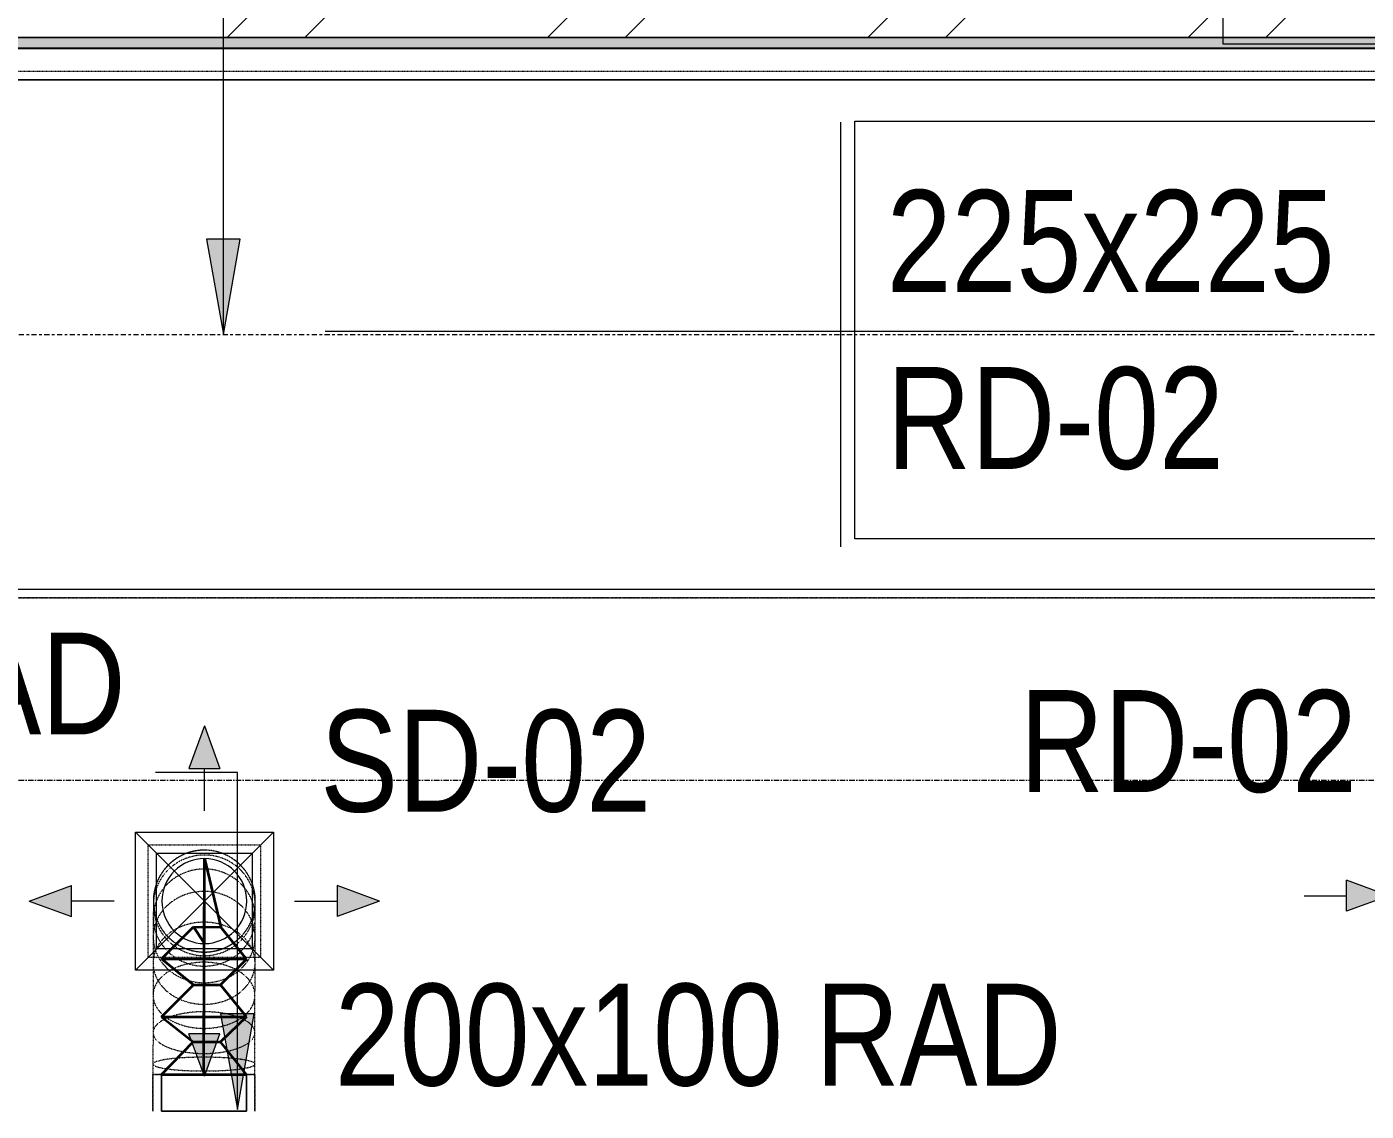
# Model space of a CAD drawing. Header units: inches. Extents: x -83664 to 20107, y -47222 to 19398.
# Drawn here: x -22714 to -19561, y -28543 to -25990 of the extents above; entities that cross this region are included whole.
import ezdxf

# ---------------------------------------------------------------- set-up
doc = ezdxf.new("R2010")
doc.units = ezdxf.units.IN
doc.header["$MEASUREMENT"] = 0
for name, pattern in [('Center', [29.999999, 12, -6, 6, -6]), ('Grid Line', [22.225, 12.7, -3.175, 3.175, -3.175]), ('Hidden 0_50', [1.0584, 0.5292, -0.5292])]:
    doc.linetypes.add(name, pattern=pattern)
for name, color, linetype, lineweight, true_color in [('A-DETL', 7, 'Continuous', 18, 0x00a600), ('M-HVAC-DUCT', 7, 'Continuous', 9, 0xffe97f), ('M-HVAC-DUCT-PATT', 7, 'Continuous', 35, 0x007f00)]:
    doc.layers.add(name, color=color, linetype=linetype, lineweight=lineweight, true_color=true_color)
for name, color, linetype, lineweight in [('A-DETL-GENF', 7, 'Continuous', 9), ('A-WALL', 7, 'Continuous', 9), ('A-WALL-PATT', 7, 'Continuous', 25), ('G-ANNO-TEXT', 7, 'Continuous', 9), ('M-HVAC-CDFF', 7, 'Continuous', 9), ('M-HVAC-DUCT-CNTR', 7, 'Center', 9), ('M-HVAC-DUCT-IDEN', 7, 'Continuous', 18), ('S-GRID', 7, 'Continuous', 9)]:
    doc.layers.add(name, color=color, linetype=linetype, lineweight=lineweight)
doc.styles.add('Arial Narrow_21', font='ARIALN.TTF', dxfattribs={"height": 240})
pattern_1 = [(0, (0, 0), (1219.2, 304.8), [50.292, -864.108, 50.292, -864.108, -4876.8]), (0, (0, 0), (1219.2, 304.8), [-1828.8, 50.292, -1778.508, 50.292, -864.108, -2133.6]), (0, (0, 0), (1219.2, 304.8), [-4572, 50.292, -559.308, 50.292, -1473.708]), (120, (457.2, 152.4), (-873.56454, 903.45817), [50.292, -864.108, 50.292, -864.108, -4876.8]), (120, (457.2, 152.4), (-873.56454, 903.45817), [-1828.8, 50.292, -1778.508, 50.292, -864.108, -2133.6]), (120, (457.2, 152.4), (-873.56454, 903.45817), [-4572, 50.292, -559.308, 50.292, -1473.708]), (240, (609.6, 762), (-345.63546, -1208.25817), [50.292, -864.108, 50.292, -864.108, -4876.8]), (240, (609.6, 762), (-345.63546, -1208.25817), [-1828.8, 50.292, -1778.508, 50.292, -864.108, -2133.6]), (240, (609.6, 762), (-345.63546, -1208.25817), [-4572, 50.292, -559.308, 50.292, -1473.708])]
pattern_2 = [(45, (0, 0), (-377.1708, 377.1708), []), (45, (0, 571.5), (-377.1708, 377.1708), [])]

# ---------------------------------------------------------------- blocks, each defined once
blk = doc.blocks.new('GCE-AT-Return Air Rectangular Diffuser - 230x230-7597546-FIRST FLOOR AC CONDITIONING LAYOUT - PART A')
at = {"layer": 'A-DETL-GENF', "true_color": 0xff00ff}
for points in [[(0, 205), (36.4, 305), (-36.4, 305)], [(-305, -36.4), (-205, 0), (-305, 36.4)], [(305, -36.4), (305, 36.4), (205, 0)], [(36.4, -305), (0, -205), (-36.4, -305)]]:
    blk.add_hatch(color=6, dxfattribs=at).paths.add_polyline_path(points)
at = {"layer": 'A-DETL-GENF', "color": 6, "true_color": 0xff00ff}
for p, q in [((0, 405), (0, 305)), ((0, 205), (-36.4, 305)), ((-36.4, 305), (36.4, 305)), ((0, 205), (36.4, 305)), ((-165, 165), (165, 165)), ((-165, -165), (-165, 165)), ((-165, 165), (165, -165)), ((165, 165), (165, -165)), ((-205, 0), (-305, 36.4)), ((-305, -36.4), (-305, 36.4)), ((205, 0), (305, 36.4)), ((305, 36.4), (305, -36.4)), ((405, 0), (305, 0)), ((-405, 0), (-305, 0)), ((-205, 0), (-305, -36.4)), ((205, 0), (305, -36.4)), ((165, -165), (-165, -165)), ((0, -205), (-36.4, -305)), ((0, -205), (36.4, -305)), ((-36.4, -305), (36.4, -305)), ((0, -405), (0, -305))]:
    blk.add_line(p, q, dxfattribs=at)
blk = doc.blocks.new('GCE-AT-Supply Air Rectangular Diffuser - 225x225-V55-FIRST FLOOR AC CONDITIONING LAYOUT - PART A')
at = {"layer": 'A-DETL-GENF', "true_color": 0xff7f00}
for points in [[(36.4, 312.5), (0, 412.5), (-36.4, 312.5)], [(-312.5, 36.4), (-412.5, 0), (-312.5, -36.4)], [(412.5, 0), (312.5, 36.4), (312.5, -36.4), (338.5, -26.9)], [(36.4, -312.5), (-36.4, -312.5), (0, -412.5)]]:
    blk.add_hatch(color=30, dxfattribs=at).paths.add_polyline_path(points)
at = {"layer": 'A-DETL-GENF', "color": 30, "true_color": 0xff7f00}
for p, q in [((0, 412.5), (-36.4, 312.5)), ((0, 412.5), (36.4, 312.5)), ((-36.4, 312.5), (36.4, 312.5)), ((0, 212.5), (0, 312.5)), ((-162.5, -162.5), (162.5, 162.5)), ((-162.5, 162.5), (162.5, -162.5)), ((-162.5, -162.5), (-162.5, 162.5)), ((-162.5, 162.5), (162.5, 162.5)), ((162.5, 162.5), (162.5, -162.5)), ((-412.5, 0), (-312.5, 36.4)), ((-312.5, -36.4), (-312.5, 36.4)), ((312.5, 36.4), (312.5, -36.4)), ((412.5, 0), (312.5, 36.4)), ((212.5, 0), (312.5, 0)), ((-412.5, 0), (-312.5, -36.4)), ((-212.5, 0), (-312.5, 0)), ((412.5, 0), (312.5, -36.4)), ((162.5, -162.5), (-162.5, -162.5)), ((0, -212.5), (0, -312.5)), ((36.4, -312.5), (-36.4, -312.5)), ((0, -412.5), (-36.4, -312.5)), ((0, -412.5), (36.4, -312.5))]:
    blk.add_line(p, q, dxfattribs=at)
blk = doc.blocks.new('M_Rec to Rnd Transition - Angle - 60 Degree-8295887-FIRST FLOOR AC CONDITIONING LAYOUT - PART A')
at = {"layer": 'M-HVAC-DUCT', "color": 30, "true_color": 0xff7f00}
for p, q in [((0, 100), (86.6, 100)), ((86.6, 100), (0, 100)), ((0, 100), (0, -100)), ((0, -100), (0, 100)), ((86.6, 0), (86.6, 100)), ((86.6, 0), (86.6, 100)), ((86.6, -100), (86.6, 0)), ((86.6, -100), (86.6, 0)), ((0, -100), (86.6, -100)), ((86.6, -100), (0, -100))]:
    blk.add_line(p, q, dxfattribs=at)
blk = doc.blocks.new('M_Rectangular to Round Transition - Angle - 45 Degree-7598641-FIRST FLOOR AC CONDITIONING LAYOUT - PART A')
at = {"layer": 'M-HVAC-DUCT', "color": 30, "true_color": 0xff7f00}
for p, q in [((98623.4, 55249.6), (98623.4, 55474.6)), ((98623.4, 55474.6), (98848.4, 55474.6)), ((98848.4, 55474.6), (98848.4, 55249.6)), ((98848.4, 55249.6), (98623.4, 55249.6))]:
    blk.add_line(p, q, dxfattribs=at)
for start, end in [(90, 180), (0, 90), (180, 270), (270, 0)]:
    blk.add_arc((98735.9, 55362.1), 100, start, end, dxfattribs=at)
blk = doc.blocks.new('TEMW-SMBZ-HO-BM-HVAC-00002_rvt-1-FIRST FLOOR AC CONDITIONING LAYOUT - PART A')
at = {"layer": 'M-HVAC-DUCT', "color": 6, "linetype": 'Hidden 0_50', "true_color": 0xff00ff}
for p, q in [((138219.9, 72277.7), (127913.5, 72277.7)), ((138219.9, 72277.7), (127913.5, 72277.7)), ((127913.5, 71037.7), (138219.9, 71037.7)), ((138219.9, 71037.7), (127913.5, 71037.7))]:
    blk.add_line(p, q, dxfattribs=at)
at = {"layer": 'M-HVAC-DUCT', "color": 6, "true_color": 0xff00ff}
for p, q in [((127913.5, 72257.7), (138219.9, 72257.7)), ((138219.9, 72257.7), (127913.5, 72257.7)), ((138219.9, 71057.7), (127913.5, 71057.7)), ((138219.9, 71057.7), (127913.5, 71057.7))]:
    blk.add_line(p, q, dxfattribs=at)
at = {"layer": 'M-HVAC-DUCT', "color": 30, "linetype": 'Hidden 0_50', "true_color": 0xff7f00}
for p, q in [((129027.9, 70191.3), (129027.9, 70456.3)), ((129027.9, 70456.3), (129292.9, 70456.3)), ((129292.9, 70456.3), (129292.9, 70191.3)), ((129040.3, 70314.4), (129040.2, 70285.6)), ((129040.4, 70324.4), (129040.3, 70314.4)), ((129280.2, 70284.5), (129280.3, 70313.3)), ((129280.3, 70313.2), (129280.3, 70323.1)), ((129040.2, 70285.5), (129040, 70239.5)), ((129280, 70238.5), (129280.2, 70284.5)), ((129040, 70239.4), (129039.8, 70177.8)), ((129279.8, 70177.1), (129280, 70238.6)), ((129292.9, 70191.3), (129027.9, 70191.3)), ((129039.8, 70177.7), (129039.6, 70102.2)), ((129279.6, 70101.7), (129279.8, 70177.1)), ((129039.6, 70102.1), (129039.5, 70014.2)), ((129279.5, 70014), (129279.6, 70101.7)), ((129039.5, 70014.2), (129039.4, 69940)), ((129279.4, 69939.9), (129279.5, 70014)), ((129039.4, 69940), (129039.4, 69915.6)), ((129279.4, 69915.6), (129279.4, 69939.9)), ((129039.4, 69915.6), (129279.4, 69915.6)), ((129039.4, 69915.6), (129279.4, 69915.6)), ((129039.4, 69829), (129039.4, 69915.6)), ((129039.4, 69915.6), (129039.4, 69829)), ((129159.4, 69915.6), (129039.4, 69915.6)), ((129159.4, 69915.6), (129039.4, 69915.6)), ((129279.4, 69915.6), (129159.4, 69915.6)), ((129279.4, 69915.6), (129159.4, 69915.6)), ((129279.4, 69829), (129279.4, 69915.6)), ((129279.4, 69915.6), (129279.4, 69829))]:
    blk.add_line(p, q, dxfattribs=at)
for start, end in [(359.9038, 179.9038), (90, 180), (0, 90), (179.9038, 359.9038), (180, 270), (270, 0)]:
    blk.add_arc((129160.4, 70323.8), 120, start, end, dxfattribs=at)
for points in [[(129280.3, 70313.6), (129280.3, 70324), (129277.6, 70344.6), (129265.5, 70373.6), (129246.3, 70398.4), (129221.2, 70417.5), (129191.9, 70429.5), (129160.5, 70433.7), (129129.1, 70429.6), (129099.8, 70417.7), (129074.6, 70398.7), (129055.3, 70373.9), (129043.1, 70345), (129040.3, 70324.4), (129040.3, 70314)], [(129280.4, 70323.6), (129280.4, 70334), (129277.6, 70355), (129265.6, 70384.3), (129246.3, 70409.5), (129221.2, 70428.8), (129192, 70441), (129160.6, 70445.2), (129129.1, 70441.1), (129099.8, 70429), (129074.7, 70409.7), (129055.3, 70384.6), (129043.2, 70355.4), (129040.4, 70334.4), (129040.4, 70324)], [(129280.2, 70284.8), (129280.2, 70294.8), (129277.5, 70314.7), (129265.4, 70342.6), (129246.1, 70366.6), (129221, 70385), (129191.8, 70396.6), (129160.3, 70400.6), (129128.9, 70396.7), (129099.6, 70385.2), (129074.5, 70366.9), (129055.1, 70343), (129043, 70315.1), (129040.2, 70295.2), (129040.2, 70285.2)], [(129280, 70238.8), (129280, 70248.2), (129277.3, 70266.9), (129265.2, 70293.2), (129245.9, 70315.7), (129220.8, 70333.1), (129191.5, 70344), (129160.1, 70347.8), (129128.7, 70344.1), (129099.4, 70333.3), (129074.3, 70316.1), (129054.9, 70293.6), (129042.8, 70267.4), (129040, 70248.6), (129040, 70239.2)], [(129040.4, 70324), (129040.3, 70313.5), (129043.1, 70292.6), (129055.1, 70263.3), (129074.4, 70238.1), (129099.5, 70218.8), (129128.7, 70206.6), (129160.1, 70202.4), (129191.6, 70206.5), (129220.9, 70218.6), (129246, 70237.8), (129265.4, 70262.9), (129277.5, 70292.2), (129280.3, 70313.1), (129280.4, 70323.6)], [(129040.3, 70314), (129040.3, 70303.7), (129043, 70283), (129055.1, 70254.1), (129074.3, 70229.2), (129099.4, 70210.1), (129128.7, 70198.1), (129160.1, 70193.9), (129191.5, 70198), (129220.8, 70209.9), (129246, 70228.9), (129265.3, 70253.7), (129277.5, 70282.6), (129280.3, 70303.3), (129280.3, 70313.6)], [(129279.8, 70177.2), (129279.8, 70185.7), (129277.1, 70202.5), (129265, 70226.1), (129245.7, 70246.4), (129220.6, 70261.9), (129191.3, 70271.8), (129159.9, 70275.1), (129128.5, 70271.9), (129099.2, 70262.2), (129074, 70246.7), (129054.7, 70226.5), (129042.6, 70202.9), (129039.8, 70186.1), (129039.8, 70177.6)], [(129040.2, 70285.2), (129040.1, 70275.2), (129042.9, 70255.3), (129055, 70227.4), (129074.2, 70203.4), (129099.3, 70185), (129128.6, 70173.4), (129160, 70169.4), (129191.4, 70173.3), (129220.7, 70184.8), (129245.9, 70203.1), (129265.2, 70227), (129277.4, 70254.9), (129280.1, 70274.8), (129280.2, 70284.8)], [(129040, 70239.2), (129040, 70229.8), (129042.7, 70211.1), (129054.8, 70184.8), (129074, 70162.3), (129099.2, 70144.9), (129128.4, 70134), (129159.8, 70130.3), (129191.3, 70133.9), (129220.5, 70144.7), (129245.7, 70162), (129265, 70184.4), (129277.2, 70210.7), (129280, 70229.4), (129280, 70238.8)], [(129279.6, 70101.7), (129279.6, 70108.6), (129276.9, 70122.1), (129264.8, 70141.2), (129245.5, 70157.5), (129220.3, 70170), (129191.1, 70178), (129159.7, 70180.7), (129128.3, 70178.1), (129099, 70170.2), (129073.8, 70157.7), (129054.5, 70141.5), (129042.4, 70122.5), (129039.6, 70108.9), (129039.6, 70102.1)], [(129039.8, 70177.6), (129039.8, 70169.2), (129042.5, 70152.4), (129054.6, 70128.8), (129073.9, 70108.5), (129099, 70092.9), (129128.3, 70083.1), (129159.7, 70079.7), (129191.1, 70083), (129220.4, 70092.7), (129245.5, 70108.2), (129264.8, 70128.4), (129277, 70152), (129279.8, 70168.8), (129279.8, 70177.2)], [(129039.6, 70102.1), (129039.6, 70095.3), (129042.3, 70081.7), (129054.4, 70062.7), (129073.7, 70046.4), (129098.9, 70033.8), (129128.1, 70025.9), (129159.5, 70023.2), (129191, 70025.8), (129220.2, 70033.6), (129245.4, 70046.1), (129264.7, 70062.4), (129276.8, 70081.4), (129279.6, 70094.9), (129279.6, 70101.7)], [(129279.5, 70014), (129279.5, 70018.3), (129276.7, 70026.8), (129264.6, 70038.9), (129245.3, 70049.2), (129220.2, 70057.1), (129190.9, 70062.1), (129159.5, 70063.8), (129128.1, 70062.2), (129098.8, 70057.2), (129073.7, 70049.3), (129054.4, 70039.1), (129042.2, 70027.1), (129039.5, 70018.5), (129039.5, 70014.2)], [(129039.5, 70014.2), (129039.5, 70009.9), (129042.2, 70001.4), (129054.3, 69989.3), (129073.6, 69979), (129098.8, 69971.1), (129128, 69966.1), (129159.4, 69964.4), (129190.9, 69966), (129220.1, 69971), (129245.3, 69978.9), (129264.6, 69989.1), (129276.7, 70001.1), (129279.5, 70009.7), (129279.5, 70014)], [(129279.4, 69939.9), (129279.4, 69941.4), (129276.7, 69944.1), (129264.5, 69948.1), (129245.2, 69951.5), (129220.1, 69954.1), (129190.8, 69955.8), (129159.4, 69956.4), (129128, 69955.8), (129098.7, 69954.2), (129073.6, 69951.6), (129054.3, 69948.2), (129042.2, 69944.2), (129039.4, 69941.4), (129039.4, 69940)], [(129039.4, 69940), (129039.4, 69938.5), (129042.2, 69935.8), (129054.3, 69931.8), (129073.6, 69928.4), (129098.7, 69925.8), (129128, 69924.1), (129159.4, 69923.6), (129190.8, 69924.1), (129220.1, 69925.7), (129245.2, 69928.3), (129264.5, 69931.7), (129276.7, 69935.7), (129279.4, 69938.5), (129279.4, 69939.9)]]:
    blk.add_open_spline(points, degree=3, dxfattribs=at)
at = {"layer": 'M-HVAC-DUCT-CNTR', "color": 6, "true_color": 0xff00ff}
blk.add_line((127913.5, 71657.7), (138219.9, 71657.7), dxfattribs=at)
at = {"layer": 'M-HVAC-DUCT-CNTR', "color": 30, "linetype": 'Continuous', "lineweight": 35, "true_color": 0xff7f00}
blk.add_open_spline([(129159.4, 69915.6), (129159.4, 70156.6), (129160.4, 70323.8), (129160.4, 70323.8)], degree=3, dxfattribs=at)
at = {"layer": 'M-HVAC-DUCT-PATT', "color": 30, "true_color": 0xff7f00}
for p, q in [((129160.4, 70223.8), (129160.4, 70423.8)), ((129160.4, 70423.8), (129199, 70262.6)), ((129059.8, 70188), (129135.1, 70262.8)), ((129160.4, 70223.8), (129135.1, 70262.8)), ((129135.1, 70262.8), (129199, 70262.6)), ((129259.8, 70187.4), (129199, 70262.6)), ((129059.8, 70188), (129259.8, 70187.4)), ((129059.8, 70188), (129259.8, 70187.4)), ((129059.8, 70188), (129134.7, 70126.7)), ((129259.8, 70187.4), (129198.6, 70126.6)), ((129059.5, 70051.6), (129134.7, 70126.7)), ((129134.7, 70126.7), (129198.6, 70126.6)), ((129259.5, 70051.4), (129198.6, 70126.6)), ((129059.5, 70051.6), (129259.5, 70051.4)), ((129059.5, 70051.6), (129259.5, 70051.4)), ((129059.5, 70051.6), (129134.4, 69992.5)), ((129259.5, 70051.4), (129198.4, 69992.4)), ((129059.4, 69915.6), (129134.4, 69992.5)), ((129134.4, 69992.5), (129198.4, 69992.4)), ((129259.4, 69915.6), (129198.4, 69992.4)), ((129059.4, 69915.6), (129259.4, 69915.6)), ((129059.4, 69915.6), (129259.4, 69915.6))]:
    blk.add_line(p, q, dxfattribs=at)
at = {"layer": 'M-HVAC-CDFF', "color": 6, "linetype": 'Hidden 0_50', "lineweight": 9, "true_color": 0xff00ff}
for name, p in [('GCE-AT-Return Air Rectangular Diffuser - 230x230-7597546-FIRST FLOOR AC CONDITIONING LAYOUT - PART A', (132154.6, 70336.3)), ('GCE-AT-Supply Air Rectangular Diffuser - 225x225-V55-FIRST FLOOR AC CONDITIONING LAYOUT - PART A', (129160.4, 70323.8))]:
    blk.add_blockref(name, p, dxfattribs=at)
at = {"layer": 'M-HVAC-DUCT', "color": 6, "linetype": 'Hidden 0_50', "lineweight": 9, "true_color": 0xff00ff}
for name, p, rotation in [('M_Rectangular to Round Transition - Angle - 45 Degree-7598641-FIRST FLOOR AC CONDITIONING LAYOUT - PART A', (227896.3, 125685.9), 180), ('M_Rec to Rnd Transition - Angle - 60 Degree-8295887-FIRST FLOOR AC CONDITIONING LAYOUT - PART A', (129159.4, 69829), 90)]:
    blk.add_blockref(name, p, dxfattribs=dict(at, rotation=rotation))
blk = doc.blocks.new('TEMW-SMBZ-HO-BM-HVAC-00002_rvt-2-FIRST FLOOR AC CONDITIONING LAYOUT - PART A')
at = {"layer": 'M-HVAC-DUCT', "color": 6, "linetype": 'Hidden 0_50', "true_color": 0xff00ff}
for p, q in [((138219.9, 72277.7), (127913.5, 72277.7)), ((138219.9, 72277.7), (127913.5, 72277.7)), ((127913.5, 71037.7), (138219.9, 71037.7)), ((138219.9, 71037.7), (127913.5, 71037.7))]:
    blk.add_line(p, q, dxfattribs=at)
at = {"layer": 'M-HVAC-DUCT', "color": 6, "true_color": 0xff00ff}
for p, q in [((127913.5, 72257.7), (138219.9, 72257.7)), ((138219.9, 72257.7), (127913.5, 72257.7)), ((138219.9, 71057.7), (127913.5, 71057.7)), ((138219.9, 71057.7), (127913.5, 71057.7))]:
    blk.add_line(p, q, dxfattribs=at)
at = {"layer": 'M-HVAC-DUCT', "color": 30, "linetype": 'Hidden 0_50', "true_color": 0xff7f00}
for p, q in [((129027.9, 70191.3), (129027.9, 70456.3)), ((129027.9, 70456.3), (129292.9, 70456.3)), ((129292.9, 70456.3), (129292.9, 70191.3)), ((129040.3, 70314.4), (129040.2, 70285.6)), ((129040.4, 70324.4), (129040.3, 70314.4)), ((129280.2, 70284.5), (129280.3, 70313.3)), ((129280.3, 70313.2), (129280.3, 70323.1)), ((129040.2, 70285.5), (129040, 70239.5)), ((129280, 70238.5), (129280.2, 70284.5)), ((129040, 70239.4), (129039.8, 70177.8)), ((129279.8, 70177.1), (129280, 70238.6)), ((129292.9, 70191.3), (129027.9, 70191.3)), ((129039.8, 70177.7), (129039.6, 70102.2)), ((129279.6, 70101.7), (129279.8, 70177.1)), ((129039.6, 70102.1), (129039.5, 70014.2)), ((129279.5, 70014), (129279.6, 70101.7)), ((129039.5, 70014.2), (129039.4, 69940)), ((129279.4, 69939.9), (129279.5, 70014)), ((129039.4, 69940), (129039.4, 69915.6)), ((129279.4, 69915.6), (129279.4, 69939.9)), ((129039.4, 69915.6), (129279.4, 69915.6)), ((129039.4, 69915.6), (129279.4, 69915.6)), ((129039.4, 69829), (129039.4, 69915.6)), ((129039.4, 69915.6), (129039.4, 69829)), ((129159.4, 69915.6), (129039.4, 69915.6)), ((129159.4, 69915.6), (129039.4, 69915.6)), ((129279.4, 69915.6), (129159.4, 69915.6)), ((129279.4, 69915.6), (129159.4, 69915.6)), ((129279.4, 69829), (129279.4, 69915.6)), ((129279.4, 69915.6), (129279.4, 69829))]:
    blk.add_line(p, q, dxfattribs=at)
for start, end in [(359.9038, 179.9038), (90, 180), (0, 90), (179.9038, 359.9038), (180, 270), (270, 0)]:
    blk.add_arc((129160.4, 70323.8), 120, start, end, dxfattribs=at)
for points in [[(129280.3, 70313.6), (129280.3, 70324), (129277.6, 70344.6), (129265.5, 70373.6), (129246.3, 70398.4), (129221.2, 70417.5), (129191.9, 70429.5), (129160.5, 70433.7), (129129.1, 70429.6), (129099.8, 70417.7), (129074.6, 70398.7), (129055.3, 70373.9), (129043.1, 70345), (129040.3, 70324.4), (129040.3, 70314)], [(129280.4, 70323.6), (129280.4, 70334), (129277.6, 70355), (129265.6, 70384.3), (129246.3, 70409.5), (129221.2, 70428.8), (129192, 70441), (129160.6, 70445.2), (129129.1, 70441.1), (129099.8, 70429), (129074.7, 70409.7), (129055.3, 70384.6), (129043.2, 70355.4), (129040.4, 70334.4), (129040.4, 70324)], [(129280.2, 70284.8), (129280.2, 70294.8), (129277.5, 70314.7), (129265.4, 70342.6), (129246.1, 70366.6), (129221, 70385), (129191.8, 70396.6), (129160.3, 70400.6), (129128.9, 70396.7), (129099.6, 70385.2), (129074.5, 70366.9), (129055.1, 70343), (129043, 70315.1), (129040.2, 70295.2), (129040.2, 70285.2)], [(129280, 70238.8), (129280, 70248.2), (129277.3, 70266.9), (129265.2, 70293.2), (129245.9, 70315.7), (129220.8, 70333.1), (129191.5, 70344), (129160.1, 70347.8), (129128.7, 70344.1), (129099.4, 70333.3), (129074.3, 70316.1), (129054.9, 70293.6), (129042.8, 70267.4), (129040, 70248.6), (129040, 70239.2)], [(129040.4, 70324), (129040.3, 70313.5), (129043.1, 70292.6), (129055.1, 70263.3), (129074.4, 70238.1), (129099.5, 70218.8), (129128.7, 70206.6), (129160.1, 70202.4), (129191.6, 70206.5), (129220.9, 70218.6), (129246, 70237.8), (129265.4, 70262.9), (129277.5, 70292.2), (129280.3, 70313.1), (129280.4, 70323.6)], [(129040.3, 70314), (129040.3, 70303.7), (129043, 70283), (129055.1, 70254.1), (129074.3, 70229.2), (129099.4, 70210.1), (129128.7, 70198.1), (129160.1, 70193.9), (129191.5, 70198), (129220.8, 70209.9), (129246, 70228.9), (129265.3, 70253.7), (129277.5, 70282.6), (129280.3, 70303.3), (129280.3, 70313.6)], [(129279.8, 70177.2), (129279.8, 70185.7), (129277.1, 70202.5), (129265, 70226.1), (129245.7, 70246.4), (129220.6, 70261.9), (129191.3, 70271.8), (129159.9, 70275.1), (129128.5, 70271.9), (129099.2, 70262.2), (129074, 70246.7), (129054.7, 70226.5), (129042.6, 70202.9), (129039.8, 70186.1), (129039.8, 70177.6)], [(129040.2, 70285.2), (129040.1, 70275.2), (129042.9, 70255.3), (129055, 70227.4), (129074.2, 70203.4), (129099.3, 70185), (129128.6, 70173.4), (129160, 70169.4), (129191.4, 70173.3), (129220.7, 70184.8), (129245.9, 70203.1), (129265.2, 70227), (129277.4, 70254.9), (129280.1, 70274.8), (129280.2, 70284.8)], [(129040, 70239.2), (129040, 70229.8), (129042.7, 70211.1), (129054.8, 70184.8), (129074, 70162.3), (129099.2, 70144.9), (129128.4, 70134), (129159.8, 70130.3), (129191.3, 70133.9), (129220.5, 70144.7), (129245.7, 70162), (129265, 70184.4), (129277.2, 70210.7), (129280, 70229.4), (129280, 70238.8)], [(129279.6, 70101.7), (129279.6, 70108.6), (129276.9, 70122.1), (129264.8, 70141.2), (129245.5, 70157.5), (129220.3, 70170), (129191.1, 70178), (129159.7, 70180.7), (129128.3, 70178.1), (129099, 70170.2), (129073.8, 70157.7), (129054.5, 70141.5), (129042.4, 70122.5), (129039.6, 70108.9), (129039.6, 70102.1)], [(129039.8, 70177.6), (129039.8, 70169.2), (129042.5, 70152.4), (129054.6, 70128.8), (129073.9, 70108.5), (129099, 70092.9), (129128.3, 70083.1), (129159.7, 70079.7), (129191.1, 70083), (129220.4, 70092.7), (129245.5, 70108.2), (129264.8, 70128.4), (129277, 70152), (129279.8, 70168.8), (129279.8, 70177.2)], [(129039.6, 70102.1), (129039.6, 70095.3), (129042.3, 70081.7), (129054.4, 70062.7), (129073.7, 70046.4), (129098.9, 70033.8), (129128.1, 70025.9), (129159.5, 70023.2), (129191, 70025.8), (129220.2, 70033.6), (129245.4, 70046.1), (129264.7, 70062.4), (129276.8, 70081.4), (129279.6, 70094.9), (129279.6, 70101.7)], [(129279.5, 70014), (129279.5, 70018.3), (129276.7, 70026.8), (129264.6, 70038.9), (129245.3, 70049.2), (129220.2, 70057.1), (129190.9, 70062.1), (129159.5, 70063.8), (129128.1, 70062.2), (129098.8, 70057.2), (129073.7, 70049.3), (129054.4, 70039.1), (129042.2, 70027.1), (129039.5, 70018.5), (129039.5, 70014.2)], [(129039.5, 70014.2), (129039.5, 70009.9), (129042.2, 70001.4), (129054.3, 69989.3), (129073.6, 69979), (129098.8, 69971.1), (129128, 69966.1), (129159.4, 69964.4), (129190.9, 69966), (129220.1, 69971), (129245.3, 69978.9), (129264.6, 69989.1), (129276.7, 70001.1), (129279.5, 70009.7), (129279.5, 70014)], [(129279.4, 69939.9), (129279.4, 69941.4), (129276.7, 69944.1), (129264.5, 69948.1), (129245.2, 69951.5), (129220.1, 69954.1), (129190.8, 69955.8), (129159.4, 69956.4), (129128, 69955.8), (129098.7, 69954.2), (129073.6, 69951.6), (129054.3, 69948.2), (129042.2, 69944.2), (129039.4, 69941.4), (129039.4, 69940)], [(129039.4, 69940), (129039.4, 69938.5), (129042.2, 69935.8), (129054.3, 69931.8), (129073.6, 69928.4), (129098.7, 69925.8), (129128, 69924.1), (129159.4, 69923.6), (129190.8, 69924.1), (129220.1, 69925.7), (129245.2, 69928.3), (129264.5, 69931.7), (129276.7, 69935.7), (129279.4, 69938.5), (129279.4, 69939.9)]]:
    blk.add_open_spline(points, degree=3, dxfattribs=at)
at = {"layer": 'M-HVAC-DUCT-CNTR', "color": 6, "true_color": 0xff00ff}
blk.add_line((127913.5, 71657.7), (138219.9, 71657.7), dxfattribs=at)
at = {"layer": 'M-HVAC-DUCT-CNTR', "color": 30, "linetype": 'Continuous', "lineweight": 35, "true_color": 0xff7f00}
blk.add_open_spline([(129159.4, 69915.6), (129159.4, 70156.6), (129160.4, 70323.8), (129160.4, 70323.8)], degree=3, dxfattribs=at)
at = {"layer": 'M-HVAC-DUCT-PATT', "color": 30, "true_color": 0xff7f00}
for p, q in [((129160.4, 70223.8), (129160.4, 70423.8)), ((129160.4, 70423.8), (129199, 70262.6)), ((129059.8, 70188), (129135.1, 70262.8)), ((129160.4, 70223.8), (129135.1, 70262.8)), ((129135.1, 70262.8), (129199, 70262.6)), ((129259.8, 70187.4), (129199, 70262.6)), ((129059.8, 70188), (129259.8, 70187.4)), ((129059.8, 70188), (129259.8, 70187.4)), ((129059.8, 70188), (129134.7, 70126.7)), ((129259.8, 70187.4), (129198.6, 70126.6)), ((129059.5, 70051.6), (129134.7, 70126.7)), ((129134.7, 70126.7), (129198.6, 70126.6)), ((129259.5, 70051.4), (129198.6, 70126.6)), ((129059.5, 70051.6), (129259.5, 70051.4)), ((129059.5, 70051.6), (129259.5, 70051.4)), ((129059.5, 70051.6), (129134.4, 69992.5)), ((129259.5, 70051.4), (129198.4, 69992.4)), ((129059.4, 69915.6), (129134.4, 69992.5)), ((129134.4, 69992.5), (129198.4, 69992.4)), ((129259.4, 69915.6), (129198.4, 69992.4)), ((129059.4, 69915.6), (129259.4, 69915.6)), ((129059.4, 69915.6), (129259.4, 69915.6))]:
    blk.add_line(p, q, dxfattribs=at)
at = {"layer": 'M-HVAC-CDFF', "color": 6, "linetype": 'Hidden 0_50', "lineweight": 9, "true_color": 0xff00ff}
for name, p in [('GCE-AT-Return Air Rectangular Diffuser - 230x230-7597546-FIRST FLOOR AC CONDITIONING LAYOUT - PART A', (132154.6, 70336.3)), ('GCE-AT-Supply Air Rectangular Diffuser - 225x225-V55-FIRST FLOOR AC CONDITIONING LAYOUT - PART A', (129160.4, 70323.8))]:
    blk.add_blockref(name, p, dxfattribs=at)
at = {"layer": 'M-HVAC-DUCT', "color": 6, "linetype": 'Hidden 0_50', "lineweight": 9, "true_color": 0xff00ff}
for name, p, rotation in [('M_Rectangular to Round Transition - Angle - 45 Degree-7598641-FIRST FLOOR AC CONDITIONING LAYOUT - PART A', (227896.3, 125685.9), 180), ('M_Rec to Rnd Transition - Angle - 60 Degree-8295887-FIRST FLOOR AC CONDITIONING LAYOUT - PART A', (129159.4, 69829), 90)]:
    blk.add_blockref(name, p, dxfattribs=dict(at, rotation=rotation))
blk = doc.blocks.new('SMBZ_Hospital Arch Model_2026_01_29_rvt-1-FIRST FLOOR AC CONDITIONING LAYOUT - PART A')
at = {"layer": 'A-WALL-PATT', "lineweight": 9, "true_color": 0xbbbbbb}
h = blk.add_hatch(dxfattribs=at)
h.set_pattern_fill('FP_12', color=9, style=0, pattern_type=2)
h.set_pattern_definition(pattern_2)
h.paths.add_polyline_path([(166659.4, 72357.7), (166659.4, 72557.7), (115109.4, 72557.7), (115109.4, 72357.7), (166461.3, 72357.7), (166461.3, 72526), (166611.3, 72526), (166611.3, 72357.7), (166634.4, 72357.7)])
h.paths.add_polyline_path([(148287, 72382.7), (146937, 72382.7), (146937, 72532.7), (148287, 72532.7), (148287, 72428.4)])
h.paths.add_polyline_path([(151156.4, 72382.7), (150032.4, 72382.7), (150032.4, 72532.7), (151156.4, 72532.7), (151156.4, 72417.2)])
h.paths.add_polyline_path([(134923.8, 72404.6), (134923.8, 72554.6), (135947.8, 72554.6), (135947.8, 72404.6)])
h = blk.add_hatch(dxfattribs=at)
h.set_pattern_fill('FP_12', color=9, style=0, pattern_type=2)
h.set_pattern_definition(pattern_2)
h.paths.add_polyline_path([(166659.4, 72357.7), (166659.4, 72557.7), (123686, 72557.7), (123686, 72357.7), (166461.3, 72357.7), (166461.3, 72526), (166611.3, 72526), (166611.3, 72357.7), (166634.4, 72357.7)])
h.paths.add_polyline_path([(148287, 72382.7), (146937, 72382.7), (146937, 72532.7), (148287, 72532.7), (148287, 72442.6)])
h.paths.add_polyline_path([(150032.4, 72382.7), (150032.4, 72532.7), (151156.4, 72532.7), (151156.4, 72382.7)])
h.paths.add_polyline_path([(134923.8, 72404.6), (134923.8, 72554.6), (135947.8, 72554.6), (135947.8, 72404.6)])
h = blk.add_hatch(dxfattribs=at)
h.set_pattern_fill('FP_13', color=9, style=0, pattern_type=2)
h.set_pattern_definition(pattern_1)
h.paths.add_polyline_path([(166434.4, 72332.7), (166434.4, 72357.7), (115134.4, 72357.7), (115134.4, 72332.7), (166409.4, 72332.7)])
h = blk.add_hatch(dxfattribs=at)
h.set_pattern_fill('FP_13', color=9, style=0, pattern_type=2)
h.set_pattern_definition(pattern_1)
h.paths.add_polyline_path([(124084.4, 72332.7), (166434.4, 72332.7), (166434.4, 72357.7), (123884.4, 72357.7), (123884.4, 72332.7)])
at = {"layer": 'A-WALL', "color": 9, "true_color": 0xbbbbbb}
for p, q in [((166434.4, 72357.7), (124159.4, 72357.7)), ((124159.4, 72357.7), (166434.4, 72357.7)), ((124309.4, 72332.7), (166409.4, 72332.7)), ((124309.4, 72332.7), (166409.4, 72332.7))]:
    blk.add_line(p, q, dxfattribs=at)
at = {"layer": 'A-WALL', "color": 9, "lineweight": 25, "true_color": 0xbbbbbb}
for p in [(124159.4, 72332.7), (124309.4, 72332.7)]:
    blk.add_line(p, (166409.4, 72332.7), dxfattribs=at)

msp = doc.modelspace()

# ---------------------------------------------------------------- hatches: boundary and pattern name
at = {"layer": 'M-HVAC-DUCT-IDEN', "lineweight": 9}
for points in [[(-22251.5, -26714.5), (-22211.8, -26489.5), (-22291.2, -26489.5)], [(-22218.4, -28539.1), (-22178.7, -28314.1), (-22258.1, -28314.1)]]:
    msp.add_hatch(color=256, dxfattribs=at).paths.add_polyline_path(points)

# ---------------------------------------------------------------- linework, layer by layer
at = {"layer": 'A-DETL', "color": 7, "lineweight": 9}
for p, q in [((-20798.7, -26214.5), (-20798.7, -27214.5)), ((-22011.7, -26706.6), (-19731.7, -26706.6))]:
    msp.add_line(p, q, dxfattribs=at)
at = {"layer": 'G-ANNO-TEXT', "flags": 128}
for points in [[(-19897.6, -25046.6), (-17634.1, -25046.6), (-17634.1, -26030.6), (-19897.6, -26030.6)], [(-20764.7, -26211.6), (-18481.7, -26211.6), (-18481.7, -27195.6), (-20764.7, -27195.6)]]:
    msp.add_lwpolyline(points, close=True, dxfattribs=at)
at = {"layer": 'M-HVAC-DUCT-IDEN', "lineweight": 9}
for p, q in [((-22251.5, -26714.5), (-22251.5, -25594.5)), ((-22211.8, -26489.5), (-22291.2, -26489.5)), ((-22291.2, -26489.5), (-22251.5, -26714.5)), ((-22251.5, -26714.5), (-22211.8, -26489.5)), ((-22218.4, -27745.5), (-22411, -27745.5)), ((-22218.4, -28539.1), (-22218.4, -27745.5)), ((-22178.7, -28314.1), (-22258.1, -28314.1)), ((-22258.1, -28314.1), (-22218.4, -28539.1)), ((-22218.4, -28539.1), (-22178.7, -28314.1))]:
    msp.add_line(p, q, dxfattribs=at)
at = {"layer": 'S-GRID', "color": 254, "linetype": 'Grid Line', "true_color": 0xdcdcdc}
msp.add_line((20106.7, -27764.5), (-81517, -27764.5), dxfattribs=at)

# ---------------------------------------------------------------- block references
at = {"lineweight": 5}
for name in ['SMBZ_Hospital Arch Model_2026_01_29_rvt-1-FIRST FLOOR AC CONDITIONING LAYOUT - PART A', 'TEMW-SMBZ-HO-BM-HVAC-00002_rvt-1-FIRST FLOOR AC CONDITIONING LAYOUT - PART A', 'TEMW-SMBZ-HO-BM-HVAC-00002_rvt-2-FIRST FLOOR AC CONDITIONING LAYOUT - PART A']:
    msp.add_blockref(name, (-151456.7, -98372.2), dxfattribs=at)

# ---------------------------------------------------------------- texts
at = {"layer": 'G-ANNO-TEXT', "char_height": 240, "attachment_point": 1, "style": 'Arial Narrow_21'}
for s, insert, width in [('225x225  09 N0', (-20689.7, -26374), 2441.138), ('RD-02      20 NC', (-20689.7, -26790.7), 2573.417), ('RD-02', (-20376.5, -27551.6), 1010.126), ('SD-02', (-22023.5, -27597.9), 986.076)]:
    msp.add_mtext(s, dxfattribs=dict(at, insert=insert, width=width))
at = {"layer": 'M-HVAC-DUCT-IDEN', "lineweight": 9, "char_height": 240, "attachment_point": 1, "style": 'Arial Narrow_21'}
for s, insert, width in [('200x100 SAD', (-24178, -27416), 2128.48), ('200x100 RAD', (-21989.1, -28242.8), 2152.531)]:
    msp.add_mtext(s, dxfattribs=dict(at, insert=insert, width=width))

doc.saveas('drawing.dxf')
